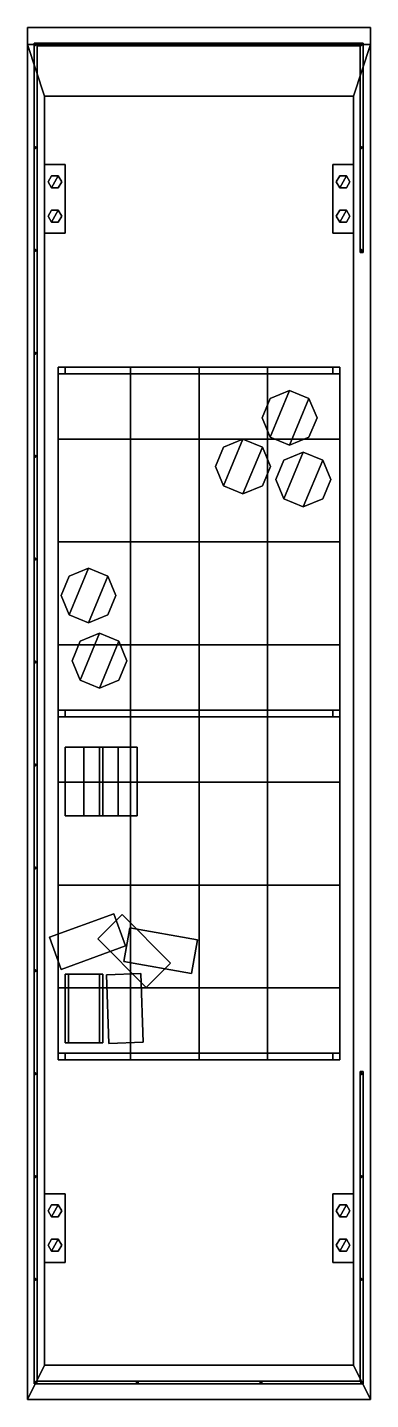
# Model space of a CAD drawing. Header units: millimetres. Extents: x -11.5 to 11.5, y -21 to 76.6.
# Drawn here: x -11.5 to -6.5, y -21 to -1 of the extents above; entities that cross this region are included whole.
import ezdxf

# ---------------------------------------------------------------- set-up
doc = ezdxf.new("R2010")
doc.units = ezdxf.units.MM
doc.layers.add('barge2', color=7, linetype='Continuous')

msp = doc.modelspace()

# ---------------------------------------------------------------- linework, layer by layer
at = {"layer": 'barge2'}
for points in [[(-6.5, -1, 1), (-6.5, -1.25), (-11.5, -1.25), (-11.5, -1, 1)], [(-11.5, -1.25), (-11.5, -21), (-11.5, -21, 1), (-11.5, -1, 1)], [(-11.5, -1, 1), (-11.5, -21, 1), (-6.5, -21, 1), (-6.5, -1, 1)], [(-6.5, -21, 1), (-6.5, -21), (-6.5, -1.25), (-6.5, -1, 1)], [(-6.5, -1.25), (-6.75, -2, -1), (-11.25, -2, -1), (-11.5, -1.25)], [(-11.25, -2, -1), (-11.25, -20.5, -1), (-11.5, -21), (-11.5, -1.25)], [(-11.4, -1.23, 2), (-11.4, -20.77, 2), (-11.36, -20.73, 2), (-11.36, -1.27, 2)], [(-11.36, -1.27, 2), (-11.36, -20.73, 2), (-11.4, -20.77, 2), (-11.4, -1.23, 2)], [(-6.61, -1.23, 2), (-11.4, -1.23, 2), (-11.36, -1.27, 2), (-6.65, -1.27, 2)], [(-6.65, -1.27, 2), (-11.36, -1.27, 2), (-11.4, -1.23, 2), (-6.61, -1.23, 2)], [(-11.36, -1.25, 1), (-11.39, -1.233, 1), (-11.39, -1.233, 2), (-11.36, -1.25, 2)], [(-11.39, -1.233, 1), (-11.39, -1.267, 1), (-11.39, -1.267, 2), (-11.39, -1.233, 2)], [(-11.39, -1.267, 1), (-11.36, -1.25, 1), (-11.36, -1.25, 2), (-11.39, -1.267, 2)], [(-9.91, -1.233, 1), (-9.91, -1.267, 1), (-9.91, -1.267, 2), (-9.91, -1.233, 2)], [(-9.88, -1.25, 1), (-9.91, -1.233, 1), (-9.91, -1.233, 2), (-9.88, -1.25, 2)], [(-9.91, -1.267, 1), (-9.88, -1.25, 1), (-9.88, -1.25, 2), (-9.91, -1.267, 2)], [(-8.08, -1.25, 1), (-8.11, -1.233, 1), (-8.11, -1.233, 2), (-8.08, -1.25, 2)], [(-8.11, -1.233, 1), (-8.11, -1.267, 1), (-8.11, -1.267, 2), (-8.11, -1.233, 2)], [(-8.11, -1.267, 1), (-8.08, -1.25, 1), (-8.08, -1.25, 2), (-8.11, -1.267, 2)], [(-6.5, -21), (-6.75, -20.5, -1), (-6.75, -2, -1), (-6.5, -1.25)], [(-6.65, -1.27, 2), (-6.65, -4.28, 2), (-6.61, -4.28, 2), (-6.61, -1.23, 2)], [(-6.61, -1.23, 2), (-6.61, -4.28, 2), (-6.65, -4.28, 2), (-6.65, -1.27, 2)], [(-6.61, -1.25, 1), (-6.64, -1.233, 1), (-6.64, -1.233, 2), (-6.61, -1.25, 2)], [(-6.64, -1.233, 1), (-6.64, -1.267, 1), (-6.64, -1.267, 2), (-6.64, -1.233, 2)], [(-6.64, -1.267, 1), (-6.61, -1.25, 1), (-6.61, -1.25, 2), (-6.64, -1.267, 2)], [(-6.75, -2, -1), (-6.75, -20.5, -1), (-11.25, -20.5, -1), (-11.25, -2, -1)], [(-11.36, -2.75, 1), (-11.39, -2.733, 1), (-11.39, -2.733, 2), (-11.36, -2.75, 2)], [(-11.39, -2.733, 1), (-11.39, -2.767, 1), (-11.39, -2.767, 2), (-11.39, -2.733, 2)], [(-11.39, -2.767, 1), (-11.36, -2.75, 1), (-11.36, -2.75, 2), (-11.39, -2.767, 2)], [(-6.61, -2.75, 1), (-6.64, -2.733, 1), (-6.64, -2.733, 2), (-6.61, -2.75, 2)], [(-6.64, -2.733, 1), (-6.64, -2.767, 1), (-6.64, -2.767, 2), (-6.64, -2.733, 2)], [(-6.64, -2.767, 1), (-6.61, -2.75, 1), (-6.61, -2.75, 2), (-6.64, -2.767, 2)], [(-10.95, -3, 1.1), (-10.95, -3, 1), (-11.25, -3, 1), (-11.25, -3, 1.1)], [(-11.25, -3, 1), (-11.25, -4, 1), (-11.25, -4, 1.1), (-11.25, -3, 1.1)], [(-11.25, -3, 1.1), (-11.25, -4, 1.1), (-10.95, -4, 1.1), (-10.95, -3, 1.1)], [(-10.95, -4, 1.1), (-10.95, -4, 1), (-10.95, -3, 1), (-10.95, -3, 1.1)], [(-7.05, -3, 1), (-7.05, -4, 1), (-7.05, -4, 1.1), (-7.05, -3, 1.1)], [(-6.75, -3, 1.1), (-6.75, -3, 1), (-7.05, -3, 1), (-7.05, -3, 1.1)], [(-7.05, -3, 1.1), (-7.05, -4, 1.1), (-6.75, -4, 1.1), (-6.75, -3, 1.1)], [(-6.75, -4, 1.1), (-6.75, -4, 1), (-6.75, -3, 1), (-6.75, -3, 1.1)], [(-11.15, -3.163, 1.1), (-11.2, -3.25, 1.1), (-11.2, -3.25, 1.4), (-11.15, -3.163, 1.4)], [(-11.15, -3.163, 1.4), (-11.2, -3.25, 1.4), (-11.15, -3.337, 1.4), (-11.05, -3.163, 1.4)], [(-11.05, -3.163, 1.1), (-11.15, -3.163, 1.1), (-11.15, -3.163, 1.4), (-11.05, -3.163, 1.4)], [(-11.05, -3.163, 1.4), (-11.15, -3.337, 1.4), (-11.05, -3.337, 1.4), (-11, -3.25, 1.4)], [(-11, -3.25, 1.1), (-11.05, -3.163, 1.1), (-11.05, -3.163, 1.4), (-11, -3.25, 1.4)], [(-6.95, -3.163, 1.1), (-7, -3.25, 1.1), (-7, -3.25, 1.4), (-6.95, -3.163, 1.4)], [(-6.95, -3.163, 1.4), (-7, -3.25, 1.4), (-6.95, -3.337, 1.4), (-6.85, -3.163, 1.4)], [(-6.85, -3.163, 1.1), (-6.95, -3.163, 1.1), (-6.95, -3.163, 1.4), (-6.85, -3.163, 1.4)], [(-6.85, -3.163, 1.4), (-6.95, -3.337, 1.4), (-6.85, -3.337, 1.4), (-6.8, -3.25, 1.4)], [(-6.8, -3.25, 1.1), (-6.85, -3.163, 1.1), (-6.85, -3.163, 1.4), (-6.8, -3.25, 1.4)], [(-11.2, -3.25, 1.1), (-11.15, -3.337, 1.1), (-11.15, -3.337, 1.4), (-11.2, -3.25, 1.4)], [(-11.15, -3.337, 1.1), (-11.05, -3.337, 1.1), (-11.05, -3.337, 1.4), (-11.15, -3.337, 1.4)], [(-11.05, -3.337, 1.1), (-11, -3.25, 1.1), (-11, -3.25, 1.4), (-11.05, -3.337, 1.4)], [(-7, -3.25, 1.1), (-6.95, -3.337, 1.1), (-6.95, -3.337, 1.4), (-7, -3.25, 1.4)], [(-6.95, -3.337, 1.1), (-6.85, -3.337, 1.1), (-6.85, -3.337, 1.4), (-6.95, -3.337, 1.4)], [(-6.85, -3.337, 1.1), (-6.8, -3.25, 1.1), (-6.8, -3.25, 1.4), (-6.85, -3.337, 1.4)], [(-11.15, -3.663, 1.1), (-11.2, -3.75, 1.1), (-11.2, -3.75, 1.4), (-11.15, -3.663, 1.4)], [(-11.15, -3.663, 1.4), (-11.2, -3.75, 1.4), (-11.15, -3.837, 1.4), (-11.05, -3.663, 1.4)], [(-11.2, -3.75, 1.1), (-11.15, -3.837, 1.1), (-11.15, -3.837, 1.4), (-11.2, -3.75, 1.4)], [(-11.05, -3.663, 1.1), (-11.15, -3.663, 1.1), (-11.15, -3.663, 1.4), (-11.05, -3.663, 1.4)], [(-11.05, -3.663, 1.4), (-11.15, -3.837, 1.4), (-11.05, -3.837, 1.4), (-11, -3.75, 1.4)], [(-11, -3.75, 1.1), (-11.05, -3.663, 1.1), (-11.05, -3.663, 1.4), (-11, -3.75, 1.4)], [(-11.05, -3.837, 1.1), (-11, -3.75, 1.1), (-11, -3.75, 1.4), (-11.05, -3.837, 1.4)], [(-6.95, -3.663, 1.1), (-7, -3.75, 1.1), (-7, -3.75, 1.4), (-6.95, -3.663, 1.4)], [(-6.95, -3.663, 1.4), (-7, -3.75, 1.4), (-6.95, -3.837, 1.4), (-6.85, -3.663, 1.4)], [(-7, -3.75, 1.1), (-6.95, -3.837, 1.1), (-6.95, -3.837, 1.4), (-7, -3.75, 1.4)], [(-6.85, -3.663, 1.1), (-6.95, -3.663, 1.1), (-6.95, -3.663, 1.4), (-6.85, -3.663, 1.4)], [(-6.85, -3.663, 1.4), (-6.95, -3.837, 1.4), (-6.85, -3.837, 1.4), (-6.8, -3.75, 1.4)], [(-6.8, -3.75, 1.1), (-6.85, -3.663, 1.1), (-6.85, -3.663, 1.4), (-6.8, -3.75, 1.4)], [(-6.85, -3.837, 1.1), (-6.8, -3.75, 1.1), (-6.8, -3.75, 1.4), (-6.85, -3.837, 1.4)], [(-11.25, -4, 1.1), (-11.25, -4, 1), (-10.95, -4, 1), (-10.95, -4, 1.1)], [(-11.15, -3.837, 1.1), (-11.05, -3.837, 1.1), (-11.05, -3.837, 1.4), (-11.15, -3.837, 1.4)], [(-7.05, -4, 1.1), (-7.05, -4, 1), (-6.75, -4, 1), (-6.75, -4, 1.1)], [(-6.95, -3.837, 1.1), (-6.85, -3.837, 1.1), (-6.85, -3.837, 1.4), (-6.95, -3.837, 1.4)], [(-11.39, -4.233, 1), (-11.39, -4.267, 1), (-11.39, -4.267, 2), (-11.39, -4.233, 2)], [(-11.36, -4.25, 1), (-11.39, -4.233, 1), (-11.39, -4.233, 2), (-11.36, -4.25, 2)], [(-11.39, -4.267, 1), (-11.36, -4.25, 1), (-11.36, -4.25, 2), (-11.39, -4.267, 2)], [(-6.64, -4.233, 1), (-6.64, -4.267, 1), (-6.64, -4.267, 2), (-6.64, -4.233, 2)], [(-6.61, -4.25, 1), (-6.64, -4.233, 1), (-6.64, -4.233, 2), (-6.61, -4.25, 2)], [(-6.64, -4.267, 1), (-6.61, -4.25, 1), (-6.61, -4.25, 2), (-6.64, -4.267, 2)], [(-11.39, -5.733, 1), (-11.39, -5.767, 1), (-11.39, -5.767, 2), (-11.39, -5.733, 2)], [(-11.36, -5.75, 1), (-11.39, -5.733, 1), (-11.39, -5.733, 2), (-11.36, -5.75, 2)], [(-11.39, -5.767, 1), (-11.36, -5.75, 1), (-11.36, -5.75, 2), (-11.39, -5.767, 2)], [(-11.05, -5.95, 1), (-11.05, -6.05, 1), (-11.05, -6.05, 3.25), (-11.05, -5.95, 3.25)], [(-10.95, -5.95, 3.25), (-10.95, -5.95, 1), (-11.05, -5.95, 1), (-11.05, -5.95, 3.25)], [(-10.95, -6.05, 3.25), (-10.95, -5.95, 3.25), (-11.05, -5.95, 3.25), (-11.05, -6.05, 3.25)], [(-10.95, -6.05, 3.25), (-10.95, -6.05, 1), (-10.95, -5.95, 1), (-10.95, -5.95, 3.25)], [(-10, -5.95, 3.18), (-10, -6.05, 3.18), (-10.95, -6.05, 3.243), (-10.95, -5.95, 3.243)], [(-10.95, -5.95, 3.243), (-10.95, -6.05, 3.243), (-10, -6.05, 3.18), (-10, -5.95, 3.18)], [(-10, -5.95, 3.18), (-10, -6.05, 3.18), (-9, -6.05, 3.15), (-9, -5.95, 3.15)], [(-9, -5.95, 3.15), (-9, -6.05, 3.15), (-10, -6.05, 3.18), (-10, -5.95, 3.18)], [(-9, -5.95, 3.15), (-9, -6.05, 3.15), (-8, -6.05, 3.18), (-8, -5.95, 3.18)], [(-8, -5.95, 3.18), (-8, -6.05, 3.18), (-9, -6.05, 3.15), (-9, -5.95, 3.15)], [(-7.05, -5.95, 3.243), (-7.05, -6.05, 3.243), (-8, -6.05, 3.18), (-8, -5.95, 3.18)], [(-8, -5.95, 3.18), (-8, -6.05, 3.18), (-7.05, -6.05, 3.243), (-7.05, -5.95, 3.243)], [(-6.95, -5.95, 3.25), (-6.95, -5.95, 1), (-7.05, -5.95, 1), (-7.05, -5.95, 3.25)], [(-7.05, -5.95, 1), (-7.05, -6.05, 1), (-7.05, -6.05, 3.25), (-7.05, -5.95, 3.25)], [(-6.95, -6.05, 3.25), (-6.95, -5.95, 3.25), (-7.05, -5.95, 3.25), (-7.05, -6.05, 3.25)], [(-6.95, -6.05, 3.25), (-6.95, -6.05, 1), (-6.95, -5.95, 1), (-6.95, -5.95, 3.25)], [(-11.05, -6.05, 3.25), (-11.05, -6.05, 1), (-10.95, -6.05, 1), (-10.95, -6.05, 3.25)], [(-11.05, -6.05, 3.25), (-11.05, -7, 3.15), (-10, -7, 3.08), (-10, -6.05, 3.18)], [(-10, -6.05, 3.18), (-10, -7, 3.08), (-11.05, -7, 3.15), (-11.05, -6.05, 3.25)], [(-9, -6.05, 3.15), (-9, -7, 3.05), (-10, -7, 3.08), (-10, -6.05, 3.18)], [(-10, -6.05, 3.18), (-10, -7, 3.08), (-9, -7, 3.05), (-9, -6.05, 3.15)], [(-9, -6.05, 3.15), (-9, -7, 3.05), (-8, -7, 3.08), (-8, -6.05, 3.18)], [(-8, -6.05, 3.18), (-8, -7, 3.08), (-9, -7, 3.05), (-9, -6.05, 3.15)], [(-6.95, -6.05, 3.25), (-6.95, -7, 3.15), (-8, -7, 3.08), (-8, -6.05, 3.18)], [(-8, -6.05, 3.18), (-8, -7, 3.08), (-6.95, -7, 3.15), (-6.95, -6.05, 3.25)], [(-7.05, -6.05, 3.25), (-7.05, -6.05, 1), (-6.95, -6.05, 1), (-6.95, -6.05, 3.25)], [(-7.963, -6.407, 2), (-8.08, -6.69, 2), (-7.963, -6.973, 2), (-7.68, -6.29, 2)], [(-7.68, -6.29, 1), (-7.963, -6.407, 1), (-7.963, -6.407, 2), (-7.68, -6.29, 2)], [(-7.68, -6.29, 2), (-7.963, -6.973, 2), (-7.68, -7.09, 2), (-7.397, -6.407, 2)], [(-7.397, -6.407, 1), (-7.68, -6.29, 1), (-7.68, -6.29, 2), (-7.397, -6.407, 2)], [(-7.963, -6.407, 1), (-8.08, -6.69, 1), (-8.08, -6.69, 2), (-7.963, -6.407, 2)], [(-7.397, -6.407, 2), (-7.68, -7.09, 2), (-7.397, -6.973, 2), (-7.28, -6.69, 2)], [(-7.28, -6.69, 1), (-7.397, -6.407, 1), (-7.397, -6.407, 2), (-7.28, -6.69, 2)], [(-8.08, -6.69, 1), (-7.963, -6.973, 1), (-7.963, -6.973, 2), (-8.08, -6.69, 2)], [(-7.397, -6.973, 1), (-7.28, -6.69, 1), (-7.28, -6.69, 2), (-7.397, -6.973, 2)], [(-11.05, -7, 3.15), (-11.05, -8.5, 3.07), (-10, -8.5, 3), (-10, -7, 3.08)], [(-10, -7, 3.08), (-10, -8.5, 3), (-11.05, -8.5, 3.07), (-11.05, -7, 3.15)], [(-9, -7, 3.05), (-9, -8.5, 2.97), (-10, -8.5, 3), (-10, -7, 3.08)], [(-10, -7, 3.08), (-10, -8.5, 3), (-9, -8.5, 2.97), (-9, -7, 3.05)], [(-9, -7, 3.05), (-9, -8.5, 2.97), (-8, -8.5, 3), (-8, -7, 3.08)], [(-8, -7, 3.08), (-8, -8.5, 3), (-9, -8.5, 2.97), (-9, -7, 3.05)], [(-8.643, -7.117, 2), (-8.76, -7.4, 2), (-8.643, -7.683, 2), (-8.36, -7, 2)], [(-8.36, -7, 1), (-8.643, -7.117, 1), (-8.643, -7.117, 2), (-8.36, -7, 2)], [(-8.36, -7, 2), (-8.643, -7.683, 2), (-8.36, -7.8, 2), (-8.077, -7.117, 2)], [(-8.077, -7.117, 1), (-8.36, -7, 1), (-8.36, -7, 2), (-8.077, -7.117, 2)], [(-6.95, -7, 3.15), (-6.95, -8.5, 3.07), (-8, -8.5, 3), (-8, -7, 3.08)], [(-8, -7, 3.08), (-8, -8.5, 3), (-6.95, -8.5, 3.07), (-6.95, -7, 3.15)], [(-7.963, -6.973, 1), (-7.68, -7.09, 1), (-7.68, -7.09, 2), (-7.963, -6.973, 2)], [(-7.68, -7.09, 1), (-7.397, -6.973, 1), (-7.397, -6.973, 2), (-7.68, -7.09, 2)], [(-8.643, -7.117, 1), (-8.76, -7.4, 1), (-8.76, -7.4, 2), (-8.643, -7.117, 2)], [(-8.077, -7.117, 2), (-8.36, -7.8, 2), (-8.077, -7.683, 2), (-7.96, -7.4, 2)], [(-7.96, -7.4, 1), (-8.077, -7.117, 1), (-8.077, -7.117, 2), (-7.96, -7.4, 2)], [(-7.763, -7.307, 2), (-7.88, -7.59, 2), (-7.763, -7.873, 2), (-7.48, -7.19, 2)], [(-7.48, -7.19, 1), (-7.763, -7.307, 1), (-7.763, -7.307, 2), (-7.48, -7.19, 2)], [(-7.48, -7.19, 2), (-7.763, -7.873, 2), (-7.48, -7.99, 2), (-7.197, -7.307, 2)], [(-7.197, -7.307, 1), (-7.48, -7.19, 1), (-7.48, -7.19, 2), (-7.197, -7.307, 2)], [(-11.36, -7.25, 1), (-11.39, -7.233, 1), (-11.39, -7.233, 2), (-11.36, -7.25, 2)], [(-11.39, -7.233, 1), (-11.39, -7.267, 1), (-11.39, -7.267, 2), (-11.39, -7.233, 2)], [(-11.39, -7.267, 1), (-11.36, -7.25, 1), (-11.36, -7.25, 2), (-11.39, -7.267, 2)], [(-8.76, -7.4, 1), (-8.643, -7.683, 1), (-8.643, -7.683, 2), (-8.76, -7.4, 2)], [(-8.077, -7.683, 1), (-7.96, -7.4, 1), (-7.96, -7.4, 2), (-8.077, -7.683, 2)], [(-7.763, -7.307, 1), (-7.88, -7.59, 1), (-7.88, -7.59, 2), (-7.763, -7.307, 2)], [(-7.197, -7.307, 2), (-7.48, -7.99, 2), (-7.197, -7.873, 2), (-7.08, -7.59, 2)], [(-7.08, -7.59, 1), (-7.197, -7.307, 1), (-7.197, -7.307, 2), (-7.08, -7.59, 2)], [(-7.88, -7.59, 1), (-7.763, -7.873, 1), (-7.763, -7.873, 2), (-7.88, -7.59, 2)], [(-7.197, -7.873, 1), (-7.08, -7.59, 1), (-7.08, -7.59, 2), (-7.197, -7.873, 2)], [(-8.643, -7.683, 1), (-8.36, -7.8, 1), (-8.36, -7.8, 2), (-8.643, -7.683, 2)], [(-8.36, -7.8, 1), (-8.077, -7.683, 1), (-8.077, -7.683, 2), (-8.36, -7.8, 2)], [(-7.763, -7.873, 1), (-7.48, -7.99, 1), (-7.48, -7.99, 2), (-7.763, -7.873, 2)], [(-7.48, -7.99, 1), (-7.197, -7.873, 1), (-7.197, -7.873, 2), (-7.48, -7.99, 2)], [(-10, -10, 3.08), (-10, -8.5, 3), (-11.05, -8.5, 3.07), (-11.05, -10, 3.15)], [(-11.05, -10, 3.15), (-11.05, -8.5, 3.07), (-10, -8.5, 3), (-10, -10, 3.08)], [(-9, -10, 3.05), (-9, -8.5, 2.97), (-10, -8.5, 3), (-10, -10, 3.08)], [(-10, -10, 3.08), (-10, -8.5, 3), (-9, -8.5, 2.97), (-9, -10, 3.05)], [(-8, -10, 3.08), (-8, -8.5, 3), (-9, -8.5, 2.97), (-9, -10, 3.05)], [(-9, -10, 3.05), (-9, -8.5, 2.97), (-8, -8.5, 3), (-8, -10, 3.08)], [(-6.95, -10, 3.15), (-6.95, -8.5, 3.07), (-8, -8.5, 3), (-8, -10, 3.08)], [(-8, -10, 3.08), (-8, -8.5, 3), (-6.95, -8.5, 3.07), (-6.95, -10, 3.15)], [(-11.36, -8.75, 1), (-11.39, -8.733, 1), (-11.39, -8.733, 2), (-11.36, -8.75, 2)], [(-11.39, -8.733, 1), (-11.39, -8.767, 1), (-11.39, -8.767, 2), (-11.39, -8.733, 2)], [(-11.39, -8.767, 1), (-11.36, -8.75, 1), (-11.36, -8.75, 2), (-11.39, -8.767, 2)], [(-10.893, -8.997, 2), (-11.01, -9.28, 2), (-10.893, -9.563, 2), (-10.61, -8.88, 2)], [(-10.893, -8.997, 1), (-11.01, -9.28, 1), (-11.01, -9.28, 2), (-10.893, -8.997, 2)], [(-10.61, -8.88, 1), (-10.893, -8.997, 1), (-10.893, -8.997, 2), (-10.61, -8.88, 2)], [(-10.61, -8.88, 2), (-10.893, -9.563, 2), (-10.61, -9.68, 2), (-10.327, -8.997, 2)], [(-10.327, -8.997, 1), (-10.61, -8.88, 1), (-10.61, -8.88, 2), (-10.327, -8.997, 2)], [(-10.327, -8.997, 2), (-10.61, -9.68, 2), (-10.327, -9.563, 2), (-10.21, -9.28, 2)], [(-10.21, -9.28, 1), (-10.327, -8.997, 1), (-10.327, -8.997, 2), (-10.21, -9.28, 2)], [(-11.01, -9.28, 1), (-10.893, -9.563, 1), (-10.893, -9.563, 2), (-11.01, -9.28, 2)], [(-10.327, -9.563, 1), (-10.21, -9.28, 1), (-10.21, -9.28, 2), (-10.327, -9.563, 2)], [(-10.893, -9.563, 1), (-10.61, -9.68, 1), (-10.61, -9.68, 2), (-10.893, -9.563, 2)], [(-10.61, -9.68, 1), (-10.327, -9.563, 1), (-10.327, -9.563, 2), (-10.61, -9.68, 2)], [(-10, -10.95, 3.18), (-10, -10, 3.08), (-11.05, -10, 3.15), (-11.05, -10.95, 3.25)], [(-11.05, -10.95, 3.25), (-11.05, -10, 3.15), (-10, -10, 3.08), (-10, -10.95, 3.18)], [(-10.733, -9.947, 2), (-10.85, -10.23, 2), (-10.733, -10.513, 2), (-10.45, -9.83, 2)], [(-10.733, -9.947, 1), (-10.85, -10.23, 1), (-10.85, -10.23, 2), (-10.733, -9.947, 2)], [(-10.45, -9.83, 1), (-10.733, -9.947, 1), (-10.733, -9.947, 2), (-10.45, -9.83, 2)], [(-10.45, -9.83, 2), (-10.733, -10.513, 2), (-10.45, -10.63, 2), (-10.167, -9.947, 2)], [(-10.167, -9.947, 1), (-10.45, -9.83, 1), (-10.45, -9.83, 2), (-10.167, -9.947, 2)], [(-10.167, -9.947, 2), (-10.45, -10.63, 2), (-10.167, -10.513, 2), (-10.05, -10.23, 2)], [(-10.05, -10.23, 1), (-10.167, -9.947, 1), (-10.167, -9.947, 2), (-10.05, -10.23, 2)], [(-9, -10.95, 3.15), (-9, -10, 3.05), (-10, -10, 3.08), (-10, -10.95, 3.18)], [(-10, -10.95, 3.18), (-10, -10, 3.08), (-9, -10, 3.05), (-9, -10.95, 3.15)], [(-8, -10.95, 3.18), (-8, -10, 3.08), (-9, -10, 3.05), (-9, -10.95, 3.15)], [(-9, -10.95, 3.15), (-9, -10, 3.05), (-8, -10, 3.08), (-8, -10.95, 3.18)], [(-8, -10.95, 3.18), (-8, -10, 3.08), (-6.95, -10, 3.15), (-6.95, -10.95, 3.25)], [(-6.95, -10.95, 3.25), (-6.95, -10, 3.15), (-8, -10, 3.08), (-8, -10.95, 3.18)], [(-11.36, -10.25, 1), (-11.39, -10.233, 1), (-11.39, -10.233, 2), (-11.36, -10.25, 2)], [(-11.39, -10.233, 1), (-11.39, -10.267, 1), (-11.39, -10.267, 2), (-11.39, -10.233, 2)], [(-11.39, -10.267, 1), (-11.36, -10.25, 1), (-11.36, -10.25, 2), (-11.39, -10.267, 2)], [(-10.85, -10.23, 1), (-10.733, -10.513, 1), (-10.733, -10.513, 2), (-10.85, -10.23, 2)], [(-10.167, -10.513, 1), (-10.05, -10.23, 1), (-10.05, -10.23, 2), (-10.167, -10.513, 2)], [(-10.733, -10.513, 1), (-10.45, -10.63, 1), (-10.45, -10.63, 2), (-10.733, -10.513, 2)], [(-10.45, -10.63, 1), (-10.167, -10.513, 1), (-10.167, -10.513, 2), (-10.45, -10.63, 2)], [(-10.95, -10.95, 3.25), (-10.95, -10.95, 1), (-11.05, -10.95, 1), (-11.05, -10.95, 3.25)], [(-11.05, -10.95, 1), (-11.05, -11.05, 1), (-11.05, -11.05, 3.25), (-11.05, -10.95, 3.25)], [(-10.95, -11.05, 3.25), (-10.95, -10.95, 3.25), (-11.05, -10.95, 3.25), (-11.05, -11.05, 3.25)], [(-10.95, -11.05, 3.25), (-10.95, -11.05, 1), (-10.95, -10.95, 1), (-10.95, -10.95, 3.25)], [(-10, -10.95, 3.18), (-10, -11.05, 3.18), (-10.95, -11.05, 3.243), (-10.95, -10.95, 3.243)], [(-10.95, -10.95, 3.243), (-10.95, -11.05, 3.243), (-10, -11.05, 3.18), (-10, -10.95, 3.18)], [(-9, -10.95, 3.15), (-9, -11.05, 3.15), (-10, -11.05, 3.18), (-10, -10.95, 3.18)], [(-10, -10.95, 3.18), (-10, -11.05, 3.18), (-9, -11.05, 3.15), (-9, -10.95, 3.15)], [(-9, -10.95, 3.15), (-9, -11.05, 3.15), (-8, -11.05, 3.18), (-8, -10.95, 3.18)], [(-8, -10.95, 3.18), (-8, -11.05, 3.18), (-9, -11.05, 3.15), (-9, -10.95, 3.15)], [(-7.05, -10.95, 3.243), (-7.05, -11.05, 3.243), (-8, -11.05, 3.18), (-8, -10.95, 3.18)], [(-8, -10.95, 3.18), (-8, -11.05, 3.18), (-7.05, -11.05, 3.243), (-7.05, -10.95, 3.243)], [(-7.05, -10.95, 1), (-7.05, -11.05, 1), (-7.05, -11.05, 3.25), (-7.05, -10.95, 3.25)], [(-6.95, -10.95, 3.25), (-6.95, -10.95, 1), (-7.05, -10.95, 1), (-7.05, -10.95, 3.25)], [(-6.95, -11.05, 3.25), (-6.95, -10.95, 3.25), (-7.05, -10.95, 3.25), (-7.05, -11.05, 3.25)], [(-6.95, -11.05, 3.25), (-6.95, -11.05, 1), (-6.95, -10.95, 1), (-6.95, -10.95, 3.25)], [(-11.05, -11.05, 3.25), (-11.05, -11.05, 1), (-10.95, -11.05, 1), (-10.95, -11.05, 3.25)], [(-10, -11.05, 3.18), (-10, -12, 3.08), (-11.05, -12, 3.15), (-11.05, -11.05, 3.25)], [(-11.05, -11.05, 3.25), (-11.05, -12, 3.15), (-10, -12, 3.08), (-10, -11.05, 3.18)], [(-9, -11.05, 3.15), (-9, -12, 3.05), (-10, -12, 3.08), (-10, -11.05, 3.18)], [(-10, -11.05, 3.18), (-10, -12, 3.08), (-9, -12, 3.05), (-9, -11.05, 3.15)], [(-8, -11.05, 3.18), (-8, -12, 3.08), (-9, -12, 3.05), (-9, -11.05, 3.15)], [(-9, -11.05, 3.15), (-9, -12, 3.05), (-8, -12, 3.08), (-8, -11.05, 3.18)], [(-6.95, -11.05, 3.25), (-6.95, -12, 3.15), (-8, -12, 3.08), (-8, -11.05, 3.18)], [(-8, -11.05, 3.18), (-8, -12, 3.08), (-6.95, -12, 3.15), (-6.95, -11.05, 3.25)], [(-7.05, -11.05, 3.25), (-7.05, -11.05, 1), (-6.95, -11.05, 1), (-6.95, -11.05, 3.25)], [(-10.95, -11.49, 1), (-10.95, -12.49, 1), (-10.95, -12.49, 1.25), (-10.95, -11.49, 1.25)], [(-10.45, -11.49, 1.25), (-10.45, -11.49, 1), (-10.95, -11.49, 1), (-10.95, -11.49, 1.25)], [(-10.95, -11.49, 1.25), (-10.95, -12.49, 1.25), (-10.45, -12.49, 1.25), (-10.45, -11.49, 1.25)], [(-10.18, -11.49, 1.5), (-10.18, -11.49, 1.25), (-10.68, -11.49, 1.25), (-10.68, -11.49, 1.5)], [(-10.18, -11.49, 1.25), (-10.18, -12.49, 1.25), (-10.68, -12.49, 1.25), (-10.68, -11.49, 1.25)], [(-10.68, -11.49, 1.5), (-10.68, -12.49, 1.5), (-10.18, -12.49, 1.5), (-10.18, -11.49, 1.5)], [(-10.68, -11.49, 1.25), (-10.68, -12.49, 1.25), (-10.68, -12.49, 1.5), (-10.68, -11.49, 1.5)], [(-10.45, -12.49, 1.25), (-10.45, -12.49, 1), (-10.45, -11.49, 1), (-10.45, -11.49, 1.25)], [(-10.4, -11.49, 1.25), (-10.4, -12.49, 1.25), (-9.9, -12.49, 1.25), (-9.9, -11.49, 1.25)], [(-9.9, -11.49, 1.25), (-9.9, -11.49, 1), (-10.4, -11.49, 1), (-10.4, -11.49, 1.25)], [(-10.4, -11.49, 1), (-10.4, -12.49, 1), (-10.4, -12.49, 1.25), (-10.4, -11.49, 1.25)], [(-10.18, -12.49, 1.5), (-10.18, -12.49, 1.25), (-10.18, -11.49, 1.25), (-10.18, -11.49, 1.5)], [(-9.9, -12.49, 1.25), (-9.9, -12.49, 1), (-9.9, -11.49, 1), (-9.9, -11.49, 1.25)], [(-11.39, -11.733, 1), (-11.39, -11.767, 1), (-11.39, -11.767, 2), (-11.39, -11.733, 2)], [(-11.36, -11.75, 1), (-11.39, -11.733, 1), (-11.39, -11.733, 2), (-11.36, -11.75, 2)], [(-11.39, -11.767, 1), (-11.36, -11.75, 1), (-11.36, -11.75, 2), (-11.39, -11.767, 2)], [(-11.05, -12, 3.15), (-11.05, -13.5, 3.07), (-10, -13.5, 3), (-10, -12, 3.08)], [(-10, -12, 3.08), (-10, -13.5, 3), (-11.05, -13.5, 3.07), (-11.05, -12, 3.15)], [(-10, -12, 3.08), (-10, -13.5, 3), (-9, -13.5, 2.97), (-9, -12, 3.05)], [(-9, -12, 3.05), (-9, -13.5, 2.97), (-10, -13.5, 3), (-10, -12, 3.08)], [(-9, -12, 3.05), (-9, -13.5, 2.97), (-8, -13.5, 3), (-8, -12, 3.08)], [(-8, -12, 3.08), (-8, -13.5, 3), (-9, -13.5, 2.97), (-9, -12, 3.05)], [(-8, -12, 3.08), (-8, -13.5, 3), (-6.95, -13.5, 3.07), (-6.95, -12, 3.15)], [(-6.95, -12, 3.15), (-6.95, -13.5, 3.07), (-8, -13.5, 3), (-8, -12, 3.08)], [(-10.95, -12.49, 1.25), (-10.95, -12.49, 1), (-10.45, -12.49, 1), (-10.45, -12.49, 1.25)], [(-10.68, -12.49, 1.5), (-10.68, -12.49, 1.25), (-10.18, -12.49, 1.25), (-10.18, -12.49, 1.5)], [(-10.4, -12.49, 1.25), (-10.4, -12.49, 1), (-9.9, -12.49, 1), (-9.9, -12.49, 1.25)], [(-11.36, -13.25, 1), (-11.39, -13.233, 1), (-11.39, -13.233, 2), (-11.36, -13.25, 2)], [(-11.39, -13.233, 1), (-11.39, -13.267, 1), (-11.39, -13.267, 2), (-11.39, -13.233, 2)], [(-11.39, -13.267, 1), (-11.36, -13.25, 1), (-11.36, -13.25, 2), (-11.39, -13.267, 2)], [(-10, -15, 3.08), (-10, -13.5, 3), (-11.05, -13.5, 3.07), (-11.05, -15, 3.15)], [(-11.05, -15, 3.15), (-11.05, -13.5, 3.07), (-10, -13.5, 3), (-10, -15, 3.08)], [(-10, -15, 3.08), (-10, -13.5, 3), (-9, -13.5, 2.97), (-9, -15, 3.05)], [(-9, -15, 3.05), (-9, -13.5, 2.97), (-10, -13.5, 3), (-10, -15, 3.08)], [(-9, -15, 3.05), (-9, -13.5, 2.97), (-8, -13.5, 3), (-8, -15, 3.08)], [(-8, -15, 3.08), (-8, -13.5, 3), (-9, -13.5, 2.97), (-9, -15, 3.05)], [(-6.95, -15, 3.15), (-6.95, -13.5, 3.07), (-8, -13.5, 3), (-8, -15, 3.08)], [(-8, -15, 3.08), (-8, -13.5, 3), (-6.95, -13.5, 3.07), (-6.95, -15, 3.15)], [(-10.24, -13.918, 1.5), (-11.18, -14.26, 1.5), (-11.009, -14.73, 1.5), (-10.069, -14.388, 1.5)], [(-10.24, -13.918, 1), (-11.18, -14.26, 1), (-11.18, -14.26, 1.5), (-10.24, -13.918, 1.5)], [(-10.122, -13.931, 1.75), (-10.122, -13.931, 1.5), (-10.476, -14.284, 1.5), (-10.476, -14.284, 1.75)], [(-10.122, -13.931, 1.5), (-9.415, -14.638, 1.5), (-9.769, -14.992, 1.5), (-10.476, -14.284, 1.5)], [(-10.476, -14.284, 1.75), (-9.769, -14.992, 1.75), (-9.415, -14.638, 1.75), (-10.122, -13.931, 1.75)], [(-10.069, -14.388, 1.5), (-10.069, -14.388, 1), (-10.24, -13.918, 1), (-10.24, -13.918, 1.5)], [(-9.415, -14.638, 1.75), (-9.415, -14.638, 1.5), (-10.122, -13.931, 1.5), (-10.122, -13.931, 1.75)], [(-9.023, -14.297, 1.5), (-10.008, -14.123, 1.5), (-10.094, -14.616, 1.5), (-9.11, -14.789, 1.5)], [(-10.008, -14.123, 1.5), (-10.008, -14.123, 1), (-10.094, -14.616, 1), (-10.094, -14.616, 1.5)], [(-9.023, -14.297, 1), (-10.008, -14.123, 1), (-10.008, -14.123, 1.5), (-9.023, -14.297, 1.5)], [(-11.18, -14.26, 1.5), (-11.18, -14.26, 1), (-11.009, -14.73, 1), (-11.009, -14.73, 1.5)], [(-11.009, -14.73, 1.5), (-11.009, -14.73, 1), (-10.069, -14.388, 1), (-10.069, -14.388, 1.5)], [(-10.476, -14.284, 1.5), (-9.769, -14.992, 1.5), (-9.769, -14.992, 1.75), (-10.476, -14.284, 1.75)], [(-9.11, -14.789, 1.5), (-9.11, -14.789, 1), (-9.023, -14.297, 1), (-9.023, -14.297, 1.5)], [(-11.39, -14.733, 1), (-11.39, -14.767, 1), (-11.39, -14.767, 2), (-11.39, -14.733, 2)], [(-11.36, -14.75, 1), (-11.39, -14.733, 1), (-11.39, -14.733, 2), (-11.36, -14.75, 2)], [(-11.39, -14.767, 1), (-11.36, -14.75, 1), (-11.36, -14.75, 2), (-11.39, -14.767, 2)], [(-10.45, -14.8, 1.5), (-10.45, -15.8, 1.5), (-10.95, -15.8, 1.5), (-10.95, -14.8, 1.5)], [(-10.95, -14.8, 1.75), (-10.95, -15.8, 1.75), (-10.45, -15.8, 1.75), (-10.45, -14.8, 1.75)], [(-10.45, -14.8, 1.75), (-10.45, -14.8, 1.5), (-10.95, -14.8, 1.5), (-10.95, -14.8, 1.75)], [(-10.95, -14.8, 1.5), (-10.95, -15.8, 1.5), (-10.95, -15.8, 1.75), (-10.95, -14.8, 1.75)], [(-10.9, -14.8, 1), (-10.9, -15.8, 1), (-10.9, -15.8, 1.5), (-10.9, -14.8, 1.5)], [(-10.9, -14.8, 1.5), (-10.9, -15.8, 1.5), (-10.4, -15.8, 1.5), (-10.4, -14.8, 1.5)], [(-10.4, -14.8, 1.5), (-10.4, -14.8, 1), (-10.9, -14.8, 1), (-10.9, -14.8, 1.5)], [(-10.45, -15.8, 1.75), (-10.45, -15.8, 1.5), (-10.45, -14.8, 1.5), (-10.45, -14.8, 1.75)], [(-10.4, -15.8, 1.5), (-10.4, -15.8, 1), (-10.4, -14.8, 1), (-10.4, -14.8, 1.5)], [(-10.348, -14.809, 1.5), (-10.313, -15.808, 1.5), (-9.814, -15.791, 1.5), (-9.849, -14.792, 1.5)], [(-9.849, -14.792, 1.5), (-9.849, -14.792, 1), (-10.348, -14.809, 1), (-10.348, -14.809, 1.5)], [(-10.094, -14.616, 1.5), (-10.094, -14.616, 1), (-9.11, -14.789, 1), (-9.11, -14.789, 1.5)], [(-9.814, -15.791, 1.5), (-9.814, -15.791, 1), (-9.849, -14.792, 1), (-9.849, -14.792, 1.5)], [(-9.769, -14.992, 1.75), (-9.769, -14.992, 1.5), (-9.415, -14.638, 1.5), (-9.415, -14.638, 1.75)], [(-11.05, -15.95, 3.25), (-11.05, -15, 3.15), (-10, -15, 3.08), (-10, -15.95, 3.18)], [(-10, -15.95, 3.18), (-10, -15, 3.08), (-11.05, -15, 3.15), (-11.05, -15.95, 3.25)], [(-10.348, -14.809, 1), (-10.313, -15.808, 1), (-10.313, -15.808, 1.5), (-10.348, -14.809, 1.5)], [(-9, -15.95, 3.15), (-9, -15, 3.05), (-10, -15, 3.08), (-10, -15.95, 3.18)], [(-10, -15.95, 3.18), (-10, -15, 3.08), (-9, -15, 3.05), (-9, -15.95, 3.15)], [(-8, -15.95, 3.18), (-8, -15, 3.08), (-9, -15, 3.05), (-9, -15.95, 3.15)], [(-9, -15.95, 3.15), (-9, -15, 3.05), (-8, -15, 3.08), (-8, -15.95, 3.18)], [(-8, -15.95, 3.18), (-8, -15, 3.08), (-6.95, -15, 3.15), (-6.95, -15.95, 3.25)], [(-6.95, -15.95, 3.25), (-6.95, -15, 3.15), (-8, -15, 3.08), (-8, -15.95, 3.18)], [(-10.95, -15.8, 1.75), (-10.95, -15.8, 1.5), (-10.45, -15.8, 1.5), (-10.45, -15.8, 1.75)], [(-10.9, -15.8, 1.5), (-10.9, -15.8, 1), (-10.4, -15.8, 1), (-10.4, -15.8, 1.5)], [(-10.313, -15.808, 1.5), (-10.313, -15.808, 1), (-9.814, -15.791, 1), (-9.814, -15.791, 1.5)], [(-11.05, -15.95, 1), (-11.05, -16.05, 1), (-11.05, -16.05, 3.25), (-11.05, -15.95, 3.25)], [(-10.95, -15.95, 3.25), (-10.95, -15.95, 1), (-11.05, -15.95, 1), (-11.05, -15.95, 3.25)], [(-10.95, -16.05, 3.25), (-10.95, -15.95, 3.25), (-11.05, -15.95, 3.25), (-11.05, -16.05, 3.25)], [(-10.95, -16.05, 3.25), (-10.95, -16.05, 1), (-10.95, -15.95, 1), (-10.95, -15.95, 3.25)], [(-10, -15.95, 3.18), (-10, -16.05, 3.18), (-10.95, -16.05, 3.243), (-10.95, -15.95, 3.243)], [(-10.95, -15.95, 3.243), (-10.95, -16.05, 3.243), (-10, -16.05, 3.18), (-10, -15.95, 3.18)], [(-10, -15.95, 3.18), (-10, -16.05, 3.18), (-9, -16.05, 3.15), (-9, -15.95, 3.15)], [(-9, -15.95, 3.15), (-9, -16.05, 3.15), (-10, -16.05, 3.18), (-10, -15.95, 3.18)], [(-9, -15.95, 3.15), (-9, -16.05, 3.15), (-8, -16.05, 3.18), (-8, -15.95, 3.18)], [(-8, -15.95, 3.18), (-8, -16.05, 3.18), (-9, -16.05, 3.15), (-9, -15.95, 3.15)], [(-7.05, -15.95, 3.243), (-7.05, -16.05, 3.243), (-8, -16.05, 3.18), (-8, -15.95, 3.18)], [(-8, -15.95, 3.18), (-8, -16.05, 3.18), (-7.05, -16.05, 3.243), (-7.05, -15.95, 3.243)], [(-7.05, -15.95, 1), (-7.05, -16.05, 1), (-7.05, -16.05, 3.25), (-7.05, -15.95, 3.25)], [(-6.95, -15.95, 3.25), (-6.95, -15.95, 1), (-7.05, -15.95, 1), (-7.05, -15.95, 3.25)], [(-6.95, -16.05, 3.25), (-6.95, -15.95, 3.25), (-7.05, -15.95, 3.25), (-7.05, -16.05, 3.25)], [(-6.95, -16.05, 3.25), (-6.95, -16.05, 1), (-6.95, -15.95, 1), (-6.95, -15.95, 3.25)], [(-11.05, -16.05, 3.25), (-11.05, -16.05, 1), (-10.95, -16.05, 1), (-10.95, -16.05, 3.25)], [(-7.05, -16.05, 3.25), (-7.05, -16.05, 1), (-6.95, -16.05, 1), (-6.95, -16.05, 3.25)], [(-11.36, -16.25, 1), (-11.39, -16.233, 1), (-11.39, -16.233, 2), (-11.36, -16.25, 2)], [(-11.39, -16.233, 1), (-11.39, -16.267, 1), (-11.39, -16.267, 2), (-11.39, -16.233, 2)], [(-11.39, -16.267, 1), (-11.36, -16.25, 1), (-11.36, -16.25, 2), (-11.39, -16.267, 2)], [(-6.65, -16.22, 2), (-6.65, -20.73, 2), (-6.61, -20.77, 2), (-6.61, -16.22, 2)], [(-6.61, -16.22, 2), (-6.61, -20.77, 2), (-6.65, -20.73, 2), (-6.65, -16.22, 2)], [(-6.64, -16.233, 1), (-6.64, -16.267, 1), (-6.64, -16.267, 2), (-6.64, -16.233, 2)], [(-6.61, -16.25, 1), (-6.64, -16.233, 1), (-6.64, -16.233, 2), (-6.61, -16.25, 2)], [(-6.64, -16.267, 1), (-6.61, -16.25, 1), (-6.61, -16.25, 2), (-6.64, -16.267, 2)], [(-11.39, -17.733, 1), (-11.39, -17.767, 1), (-11.39, -17.767, 2), (-11.39, -17.733, 2)], [(-11.36, -17.75, 1), (-11.39, -17.733, 1), (-11.39, -17.733, 2), (-11.36, -17.75, 2)], [(-11.39, -17.767, 1), (-11.36, -17.75, 1), (-11.36, -17.75, 2), (-11.39, -17.767, 2)], [(-6.61, -17.75, 1), (-6.64, -17.733, 1), (-6.64, -17.733, 2), (-6.61, -17.75, 2)], [(-6.64, -17.733, 1), (-6.64, -17.767, 1), (-6.64, -17.767, 2), (-6.64, -17.733, 2)], [(-6.64, -17.767, 1), (-6.61, -17.75, 1), (-6.61, -17.75, 2), (-6.64, -17.767, 2)], [(-11.25, -18, 1), (-11.25, -19, 1), (-11.25, -19, 1.1), (-11.25, -18, 1.1)], [(-10.95, -18, 1.1), (-10.95, -18, 1), (-11.25, -18, 1), (-11.25, -18, 1.1)], [(-11.25, -18, 1.1), (-11.25, -19, 1.1), (-10.95, -19, 1.1), (-10.95, -18, 1.1)], [(-10.95, -19, 1.1), (-10.95, -19, 1), (-10.95, -18, 1), (-10.95, -18, 1.1)], [(-6.75, -18, 1.1), (-6.75, -18, 1), (-7.05, -18, 1), (-7.05, -18, 1.1)], [(-7.05, -18, 1), (-7.05, -19, 1), (-7.05, -19, 1.1), (-7.05, -18, 1.1)], [(-7.05, -18, 1.1), (-7.05, -19, 1.1), (-6.75, -19, 1.1), (-6.75, -18, 1.1)], [(-6.75, -19, 1.1), (-6.75, -19, 1), (-6.75, -18, 1), (-6.75, -18, 1.1)], [(-11.15, -18.163, 1.1), (-11.2, -18.25, 1.1), (-11.2, -18.25, 1.4), (-11.15, -18.163, 1.4)], [(-11.15, -18.163, 1.4), (-11.2, -18.25, 1.4), (-11.15, -18.337, 1.4), (-11.05, -18.163, 1.4)], [(-11.05, -18.163, 1.1), (-11.15, -18.163, 1.1), (-11.15, -18.163, 1.4), (-11.05, -18.163, 1.4)], [(-11.05, -18.163, 1.4), (-11.15, -18.337, 1.4), (-11.05, -18.337, 1.4), (-11, -18.25, 1.4)], [(-11, -18.25, 1.1), (-11.05, -18.163, 1.1), (-11.05, -18.163, 1.4), (-11, -18.25, 1.4)], [(-6.95, -18.163, 1.1), (-7, -18.25, 1.1), (-7, -18.25, 1.4), (-6.95, -18.163, 1.4)], [(-6.95, -18.163, 1.4), (-7, -18.25, 1.4), (-6.95, -18.337, 1.4), (-6.85, -18.163, 1.4)], [(-6.85, -18.163, 1.1), (-6.95, -18.163, 1.1), (-6.95, -18.163, 1.4), (-6.85, -18.163, 1.4)], [(-6.85, -18.163, 1.4), (-6.95, -18.337, 1.4), (-6.85, -18.337, 1.4), (-6.8, -18.25, 1.4)], [(-6.8, -18.25, 1.1), (-6.85, -18.163, 1.1), (-6.85, -18.163, 1.4), (-6.8, -18.25, 1.4)], [(-11.2, -18.25, 1.1), (-11.15, -18.337, 1.1), (-11.15, -18.337, 1.4), (-11.2, -18.25, 1.4)], [(-11.15, -18.337, 1.1), (-11.05, -18.337, 1.1), (-11.05, -18.337, 1.4), (-11.15, -18.337, 1.4)], [(-11.05, -18.337, 1.1), (-11, -18.25, 1.1), (-11, -18.25, 1.4), (-11.05, -18.337, 1.4)], [(-7, -18.25, 1.1), (-6.95, -18.337, 1.1), (-6.95, -18.337, 1.4), (-7, -18.25, 1.4)], [(-6.95, -18.337, 1.1), (-6.85, -18.337, 1.1), (-6.85, -18.337, 1.4), (-6.95, -18.337, 1.4)], [(-6.85, -18.337, 1.1), (-6.8, -18.25, 1.1), (-6.8, -18.25, 1.4), (-6.85, -18.337, 1.4)], [(-11.15, -18.663, 1.1), (-11.2, -18.75, 1.1), (-11.2, -18.75, 1.4), (-11.15, -18.663, 1.4)], [(-11.15, -18.663, 1.4), (-11.2, -18.75, 1.4), (-11.15, -18.837, 1.4), (-11.05, -18.663, 1.4)], [(-11.2, -18.75, 1.1), (-11.15, -18.837, 1.1), (-11.15, -18.837, 1.4), (-11.2, -18.75, 1.4)], [(-11.05, -18.663, 1.1), (-11.15, -18.663, 1.1), (-11.15, -18.663, 1.4), (-11.05, -18.663, 1.4)], [(-11.05, -18.663, 1.4), (-11.15, -18.837, 1.4), (-11.05, -18.837, 1.4), (-11, -18.75, 1.4)], [(-11, -18.75, 1.1), (-11.05, -18.663, 1.1), (-11.05, -18.663, 1.4), (-11, -18.75, 1.4)], [(-11.05, -18.837, 1.1), (-11, -18.75, 1.1), (-11, -18.75, 1.4), (-11.05, -18.837, 1.4)], [(-6.95, -18.663, 1.1), (-7, -18.75, 1.1), (-7, -18.75, 1.4), (-6.95, -18.663, 1.4)], [(-6.95, -18.663, 1.4), (-7, -18.75, 1.4), (-6.95, -18.837, 1.4), (-6.85, -18.663, 1.4)], [(-7, -18.75, 1.1), (-6.95, -18.837, 1.1), (-6.95, -18.837, 1.4), (-7, -18.75, 1.4)], [(-6.85, -18.663, 1.1), (-6.95, -18.663, 1.1), (-6.95, -18.663, 1.4), (-6.85, -18.663, 1.4)], [(-6.85, -18.663, 1.4), (-6.95, -18.837, 1.4), (-6.85, -18.837, 1.4), (-6.8, -18.75, 1.4)], [(-6.8, -18.75, 1.1), (-6.85, -18.663, 1.1), (-6.85, -18.663, 1.4), (-6.8, -18.75, 1.4)], [(-6.85, -18.837, 1.1), (-6.8, -18.75, 1.1), (-6.8, -18.75, 1.4), (-6.85, -18.837, 1.4)], [(-11.25, -19, 1.1), (-11.25, -19, 1), (-10.95, -19, 1), (-10.95, -19, 1.1)], [(-11.15, -18.837, 1.1), (-11.05, -18.837, 1.1), (-11.05, -18.837, 1.4), (-11.15, -18.837, 1.4)], [(-7.05, -19, 1.1), (-7.05, -19, 1), (-6.75, -19, 1), (-6.75, -19, 1.1)], [(-6.95, -18.837, 1.1), (-6.85, -18.837, 1.1), (-6.85, -18.837, 1.4), (-6.95, -18.837, 1.4)], [(-11.39, -19.233, 1), (-11.39, -19.267, 1), (-11.39, -19.267, 2), (-11.39, -19.233, 2)], [(-11.36, -19.25, 1), (-11.39, -19.233, 1), (-11.39, -19.233, 2), (-11.36, -19.25, 2)], [(-11.39, -19.267, 1), (-11.36, -19.25, 1), (-11.36, -19.25, 2), (-11.39, -19.267, 2)], [(-6.61, -19.25, 1), (-6.64, -19.233, 1), (-6.64, -19.233, 2), (-6.61, -19.25, 2)], [(-6.64, -19.233, 1), (-6.64, -19.267, 1), (-6.64, -19.267, 2), (-6.64, -19.233, 2)], [(-6.64, -19.267, 1), (-6.61, -19.25, 1), (-6.61, -19.25, 2), (-6.64, -19.267, 2)], [(-11.5, -21), (-11.25, -20.5, -1), (-6.75, -20.5, -1), (-6.5, -21)], [(-6.65, -20.73, 2), (-11.36, -20.73, 2), (-11.4, -20.77, 2), (-6.61, -20.77, 2)], [(-6.61, -20.77, 2), (-11.4, -20.77, 2), (-11.36, -20.73, 2), (-6.65, -20.73, 2)], [(-11.36, -20.75, 1), (-11.39, -20.733, 1), (-11.39, -20.733, 2), (-11.36, -20.75, 2)], [(-11.39, -20.733, 1), (-11.39, -20.767, 1), (-11.39, -20.767, 2), (-11.39, -20.733, 2)], [(-11.39, -20.767, 1), (-11.36, -20.75, 1), (-11.36, -20.75, 2), (-11.39, -20.767, 2)], [(-9.91, -20.733, 1), (-9.91, -20.767, 1), (-9.91, -20.767, 2), (-9.91, -20.733, 2)], [(-9.88, -20.75, 1), (-9.91, -20.733, 1), (-9.91, -20.733, 2), (-9.88, -20.75, 2)], [(-9.91, -20.767, 1), (-9.88, -20.75, 1), (-9.88, -20.75, 2), (-9.91, -20.767, 2)], [(-8.08, -20.75, 1), (-8.11, -20.733, 1), (-8.11, -20.733, 2), (-8.08, -20.75, 2)], [(-8.11, -20.733, 1), (-8.11, -20.767, 1), (-8.11, -20.767, 2), (-8.11, -20.733, 2)], [(-8.11, -20.767, 1), (-8.08, -20.75, 1), (-8.08, -20.75, 2), (-8.11, -20.767, 2)], [(-6.64, -20.733, 1), (-6.64, -20.767, 1), (-6.64, -20.767, 2), (-6.64, -20.733, 2)], [(-6.61, -20.75, 1), (-6.64, -20.733, 1), (-6.64, -20.733, 2), (-6.61, -20.75, 2)], [(-6.64, -20.767, 1), (-6.61, -20.75, 1), (-6.61, -20.75, 2), (-6.64, -20.767, 2)], [(-11.5, -21, 1), (-11.5, -21), (-6.5, -21), (-6.5, -21, 1)]]:
    msp.add_3dface(points, dxfattribs=at)

doc.saveas('drawing.dxf')
